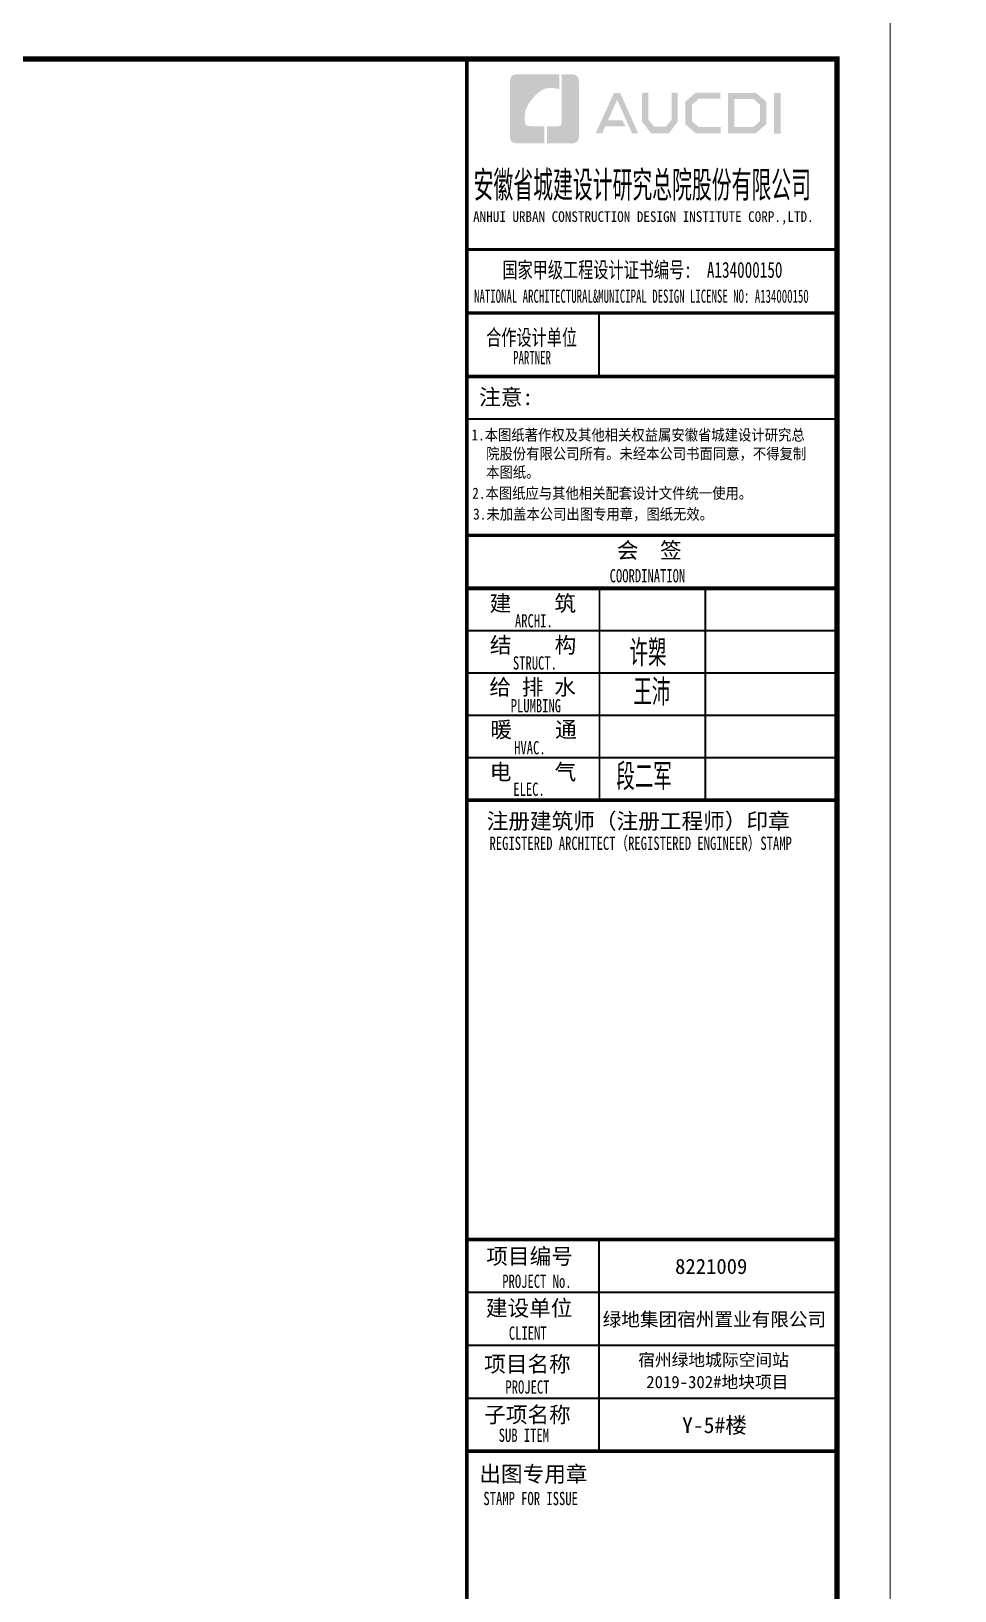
# Model space of a CAD drawing. Extents: x 2803505 to 5851001, y -1372902 to 24339.
# Drawn here: x 3782375 to 3799836, y -778591 to -749129 of the extents above; entities that cross this region are included whole.
import ezdxf
from ezdxf.xclip import XClip

# ---------------------------------------------------------------- set-up
doc = ezdxf.new("R2010")
doc.units = 0
doc.header["$LTSCALE"] = 1000
doc.header["$MEASUREMENT"] = 0
doc.header["$XCLIPFRAME"] = 2
doc.linetypes.add('DOTE', pattern=[2.42, 2, -0.2, 0.02, -0.2])
doc.layers.get('0').update_dxf_attribs({"linetype": 'CONTINUOUS'})
for name, color, linetype in [('!!电气', 1, 'CONTINUOUS'), ('PUB_TITLE', 4, 'CONTINUOUS'), ('图签文字', 4, 'CONTINUOUS')]:
    doc.layers.add(name, color=color, linetype=linetype)
for name, color, linetype, lineweight in [('DOTE', 19, 'DOTE', 9), ('图框', 147, 'CONTINUOUS', 20), ('图签', 147, 'CONTINUOUS', 18)]:
    doc.layers.add(name, color=color, linetype=linetype, lineweight=lineweight)
doc.styles.add('HT', font='simhei.ttf')
doc.styles.add('宋体', font='', dxfattribs={"height": 4})
doc.styles.add('建筑图签-1', font='simhei.ttf', dxfattribs={"width": 0.7})
doc.styles.add('建筑图签-2', font='TXT.shx', dxfattribs={"width": 0.5, "bigfont": 'HZTXT.shx'})
doc.styles.get('宋体').set_extended_font_data('SimSun')

# ---------------------------------------------------------------- blocks, each defined once
blk = doc.blocks.new('A$C74D73064')
at = {"layer": 'DOTE', "color": 252}
blk.add_line((-86385, 67619), (196116, 67619), dxfattribs=at)
blk = doc.blocks.new('院标1')
h = blk.add_hatch(color=150)
h.dxf.hatch_style = 1
h.set_gradient(color1=(33, 113, 253), color2=(33, 113, 253), tint=1, name='INVCURVED')
edge = h.paths.add_edge_path()
edge.add_spline(control_points=[(116373, 648379), (116379, 648379), (116382, 648379), (116391, 648379), (116391, 648379), (116391, 648379), (116616, 648379), (116616, 648379), (116616, 648379), (116616, 648379), (116616, 648054), (116616, 648054), (116616, 648054), (116616, 648054), (116108, 648054), (116108, 648054), (116108, 648054), (116028, 648054), (115963, 648111), (115963, 648199), (115963, 648199), (115963, 648199), (115963, 649215), (115963, 649215), (115963, 649215), (115963, 649295), (116018, 649360), (116108, 649360), (116108, 649360), (116108, 649360), (116897, 649360), (116897, 649360), (116897, 649360), (116897, 649360), (116897, 649080), (116897, 649080), (116897, 649080), (116897, 649080), (116566, 649140), (116356, 648859), (116356, 648859), (116245, 648719), (116240, 648545), (116247, 648466), (116247, 648466), (116254, 648386), (116247, 648466), (116247, 648466), (116247, 648466), (116247, 648466), (116258, 648374), (116373, 648379)], knot_values=[0, 0, 0, 0, 0.071429, 0.071429, 0.071429, 0.107143, 0.142857, 0.142857, 0.142857, 0.178571, 0.214286, 0.214286, 0.214286, 0.25, 0.285714, 0.285714, 0.285714, 0.321429, 0.357143, 0.357143, 0.357143, 0.392857, 0.428571, 0.428571, 0.428571, 0.464286, 0.5, 0.5, 0.5, 0.535714, 0.571429, 0.571429, 0.571429, 0.607143, 0.642857, 0.642857, 0.642857, 0.678571, 0.714286, 0.714286, 0.714286, 0.75, 0.785714, 0.785714, 0.785714, 0.821429, 0.857143, 0.857143, 0.857143, 0.928571, 1, 1, 1, 1], degree=3, periodic=0)
h = blk.add_hatch(color=150)
h.dxf.hatch_style = 1
h.set_gradient(color1=(33, 113, 253), color2=(33, 113, 253), tint=1, name='INVCURVED')
edge = h.paths.add_edge_path()
edge.add_spline(control_points=[(117268, 649215), (117268, 649215), (117268, 648199), (117268, 648199), (117268, 648199), (117268, 648114), (117212, 648054), (117123, 648054), (117123, 648054), (117123, 648054), (116663, 648054), (116663, 648054), (116663, 648054), (116663, 648054), (116663, 648379), (116663, 648379), (116663, 648379), (116663, 648379), (116865, 648379), (116865, 648379), (116865, 648379), (116907, 648379), (116941, 648413), (116941, 648455), (116941, 648455), (116941, 648455), (116941, 649360), (116941, 649360), (116941, 649360), (116941, 649360), (117123, 649360), (117123, 649360), (117123, 649360), (117204, 649360), (117268, 649306), (117268, 649215)], knot_values=[0, 0, 0, 0, 0.1, 0.1, 0.1, 0.15, 0.2, 0.2, 0.2, 0.25, 0.3, 0.3, 0.3, 0.35, 0.4, 0.4, 0.4, 0.45, 0.5, 0.5, 0.5, 0.55, 0.6, 0.6, 0.6, 0.65, 0.7, 0.7, 0.7, 0.75, 0.8, 0.8, 0.8, 0.9, 1, 1, 1, 1], degree=3, periodic=0)
blk = doc.blocks.new('A$C1435328E')
at = {"layer": 'PUB_TITLE'}
h = blk.add_hatch(color=4, dxfattribs=at)
h.paths.add_polyline_path([(-1192, 56058), (-1066, 56058), (-1066, 55288), (-1192, 55288)])
h.paths.add_polyline_path([(-1944, 55942), (-1944, 55416), (-1584, 55416), (-1460, 55523), (-1460, 55841), (-1580, 55942)], flags=16)
h.paths.add_polyline_path([(-2062, 56060), (-2062, 55298), (-1540, 55298), (-1341, 55468), (-1341, 55896), (-1537, 56060)])
h.paths.add_polyline_path([(-2205, 56064), (-2205, 55948), (-2612, 55948), (-2745, 55837), (-2745, 55518), (-2612, 55415), (-2203, 55415), (-2203, 55293), (-2667, 55293), (-2869, 55468), (-2869, 55896), (-2671, 56064)])
h.paths.add_polyline_path([(-3688, 56062), (-3568, 56062), (-3568, 55551), (-3454, 55420), (-3243, 55420), (-3129, 55551), (-3129, 56062), (-3015, 56062), (-3015, 55514), (-3179, 55297), (-3517, 55297), (-3688, 55516)])
h.paths.add_polyline_path([(-4220, 56060), (-4103, 56060), (-3761, 55296), (-3877, 55296), (-4158, 55930), (-4333, 55542), (-4062, 55542), (-4001, 55427), (-4382, 55427), (-4441, 55294), (-4564, 55294)])
for points, const_width in [([(-7000, 50700), (0, 50700)], 70), ([(-7000, 49899), (0, 49899)], 35)]:
    blk.add_lwpolyline(points, dxfattribs=dict(const_width=const_width))
at = {"layer": '图框'}
for p, q in [((-7000, 53100), (0, 53100)), ((-7000, 53100), (0, 53100)), ((-7000, 51900), (0, 51900))]:
    blk.add_line(p, q, dxfattribs=at)
for points, const_width in [([(-7000, -700), (-7000, 56700)], 70), ([(-7000, 53100), (0, 53100)], 60), ([(-7000, 51900), (0, 51900)], 60), ([(-7000, 51900), (0, 51900)], 60), ([(-4500, 51900), (-4500, 50700)], 35), ([(-7000, 50700), (0, 50700)], 60), ([(-6992, 47700), (8, 47700)], 60), ([(-6992, 46700), (8, 46700)], 70), ([(-6992, 46700), (8, 46700)], 70), ([(-4492, 46700), (-4492, 42700)], 35), ([(-2492, 46700), (-2492, 42700)], 35), ([(-6992, 45900), (8, 45900)], 35), ([(-6992, 45100), (8, 45100)], 35), ([(-6992, 44300), (8, 44300)], 35), ([(-6992, 43500), (8, 43500)], 35), ([(-6992, 42700), (8, 42700)], 70), ([(-7000, 34400), (0, 34400)], 70), ([(-7000, 34400), (0, 34400)], 70), ([(-4500, 30400), (-4500, 34400)], 35), ([(-7000, 33400), (0, 33400)], 35), ([(-7000, 32400), (0, 32400)], 35), ([(-7000, 31400), (0, 31400)], 35), ([(0, 30400), (-7000, 30400)], 70)]:
    blk.add_lwpolyline(points, dxfattribs=dict(at, const_width=const_width))
blk.add_blockref('院标1', (-122149, -592949))
at = {"layer": 'PUB_TITLE', "style": 'HT', "width": 0.88}
for s, p in [('1.本图纸著作权及其他相关权益属安徽省城建设计研究总', (-6914, 49493)), ('院股份有限公司所有。未经本公司书面同意，不得复制', (-6635, 49139)), ('本图纸。', (-6635, 48789)), (' 2.本图纸应与其他相关配套设计文件统一使用。 ', (-7025, 48392)), ('3.未加盖本公司出图专用章，图纸无效。', (-6882, 47998))]:
    blk.add_text(s, height=210, dxfattribs=at).set_placement(p)
at = {"layer": '图签', "color": 154, "style": '宋体'}
for s, height, p in [('8221009', 286.7, (-3063, 33748)), ('绿地集团宿州置业有限公司', 258.01, (-4432, 32762)), ('宿州绿地城际空间站', 232.2, (-3762, 32009)), ('2019-302#地块项目', 232.21, (-3608, 31591))]:
    blk.add_text(s, height=height, dxfattribs=at).set_placement(p)
at = {"layer": '图签文字', "color": 7, "style": '建筑图签-1'}
for s, height, width, p in [('安徽省城建设计研究总院股份有限公司', 500, 0.55, (-6872, 54077)), ('国家甲级工程设计证书编号:  A134000150', 300, 0.7, (-6328, 52567)), ('合作设计单位', 300, 0.7, (-6635, 51290))]:
    blk.add_text(s, height=height, dxfattribs=dict(at, width=width)).set_placement(p)
at = {"layer": '图签文字', "linetype": 'Continuous', "style": '建筑图签-1', "width": 0.91}
blk.add_text('ANHUI URBAN CONSTRUCTION DESIGN INSTITUTE CORP.,LTD.', height=200, dxfattribs=at).set_placement((-6882, 53622))
at = {"layer": '图签文字', "style": '建筑图签-1'}
for s, width, p in [('NATIONAL ARCHITECTURAL&MUNICIPAL DESIGN LICENSE NO: A134000150', 0.6, (-6863, 52095)), ('PARTNER', 0.6, (-6125, 50934)), ('COORDINATION', 0.7, (-4300, 46813)), ('ARCHI.', 0.7, (-6091, 45962)), ('STRUCT.', 0.7, (-6130, 45165)), ('PLUMBING', 0.7, (-6171, 44358)), ('HVAC.', 0.7, (-6106, 43565)), ('ELEC.', 0.7, (-6122, 42780)), ('REGISTERED ARCHITECT（REGISTERED ENGINEER）STAMP', 0.7, (-6571, 41759)), ('PROJECT No.', 0.7, (-6330, 33485, -1799)), ('CLIENT', 0.7, (-6206, 32506)), ('PROJECT', 0.7, (-6271, 31487)), ('SUB ITEM', 0.7, (-6398, 30576)), ('STAMP FOR ISSUE', 0.7, (-6687, 29381))]:
    blk.add_text(s, height=250, dxfattribs=dict(at, width=width)).set_placement(p)
at = {"layer": '图签文字', "color": 7, "style": '建筑图签-1'}
for s, p in [('注意:', (-6769, 50163)), ('会  签', (-4165, 47268)), ('建    筑', (-6570, 46267)), ('结    构', (-6566, 45479)), ('给 排 水', (-6575, 44685)), ('暖    通', (-6557, 43882)), ('电    气', (-6567, 43082)), ('注册建筑师（注册工程师）印章', (-6625, 42154)), ('项目编号', (-6632, 33932)), ('建设单位', (-6640, 32955)), ('项目名称', (-6673, 31897)), ('子项名称', (-6673, 30940)), ('出图专用章', (-6764, 29818))]:
    blk.add_text(s, height=300, dxfattribs=at).set_placement(p)
at = {"layer": '图签文字', "color": 1, "style": '建筑图签-2', "width": 0.7}
for s, p in [('许槊', (-3925, 45228)), ('王沛', (-3854, 44487)), ('段二军', (-4175, 42891))]:
    blk.add_text(s, height=500, dxfattribs=at).set_placement(p)
at = {"layer": '图签文字', "color": 2, "style": '建筑图签-1'}
blk.add_text('Y-5#楼', height=300, dxfattribs=at).set_placement((-2931, 30741))

msp = doc.modelspace()

# ---------------------------------------------------------------- linework, layer by layer
at = {"layer": '图框'}
for points in [[(3714511.1, -748653.6), (3798611.1, -748653.6), (3798611.1, -808053.6), (3714511.1, -808053.6)], [(3798611.1, -748653.6), (3882711.1, -748653.6), (3882711.1, -808053.6), (3798611.1, -808053.6)]]:
    msp.add_lwpolyline(points, close=True, dxfattribs=at)
at = {"layer": '图框', "const_width": 100}
msp.add_lwpolyline([(3797611.1, -807053.6), (3797611.1, -749653.6), (3717011.1, -749653.6), (3717011.1, -807053.6)], close=True, dxfattribs=at)

# ---------------------------------------------------------------- block references
at = {"layer": '!!电气'}
msp.add_blockref('A$C1435328E', (3797611.1, -806353.6), dxfattribs=at)
at = {"color": 252}
ref = msp.add_blockref('A$C74D73064', (3714796.2, -840911.3), dxfattribs=at)
XClip(ref).set_block_clipping_path([(-72082.5976296387, 50822.2577331646), (-18082.6107620973, 70322.2577319878)])

doc.saveas('drawing.dxf')
